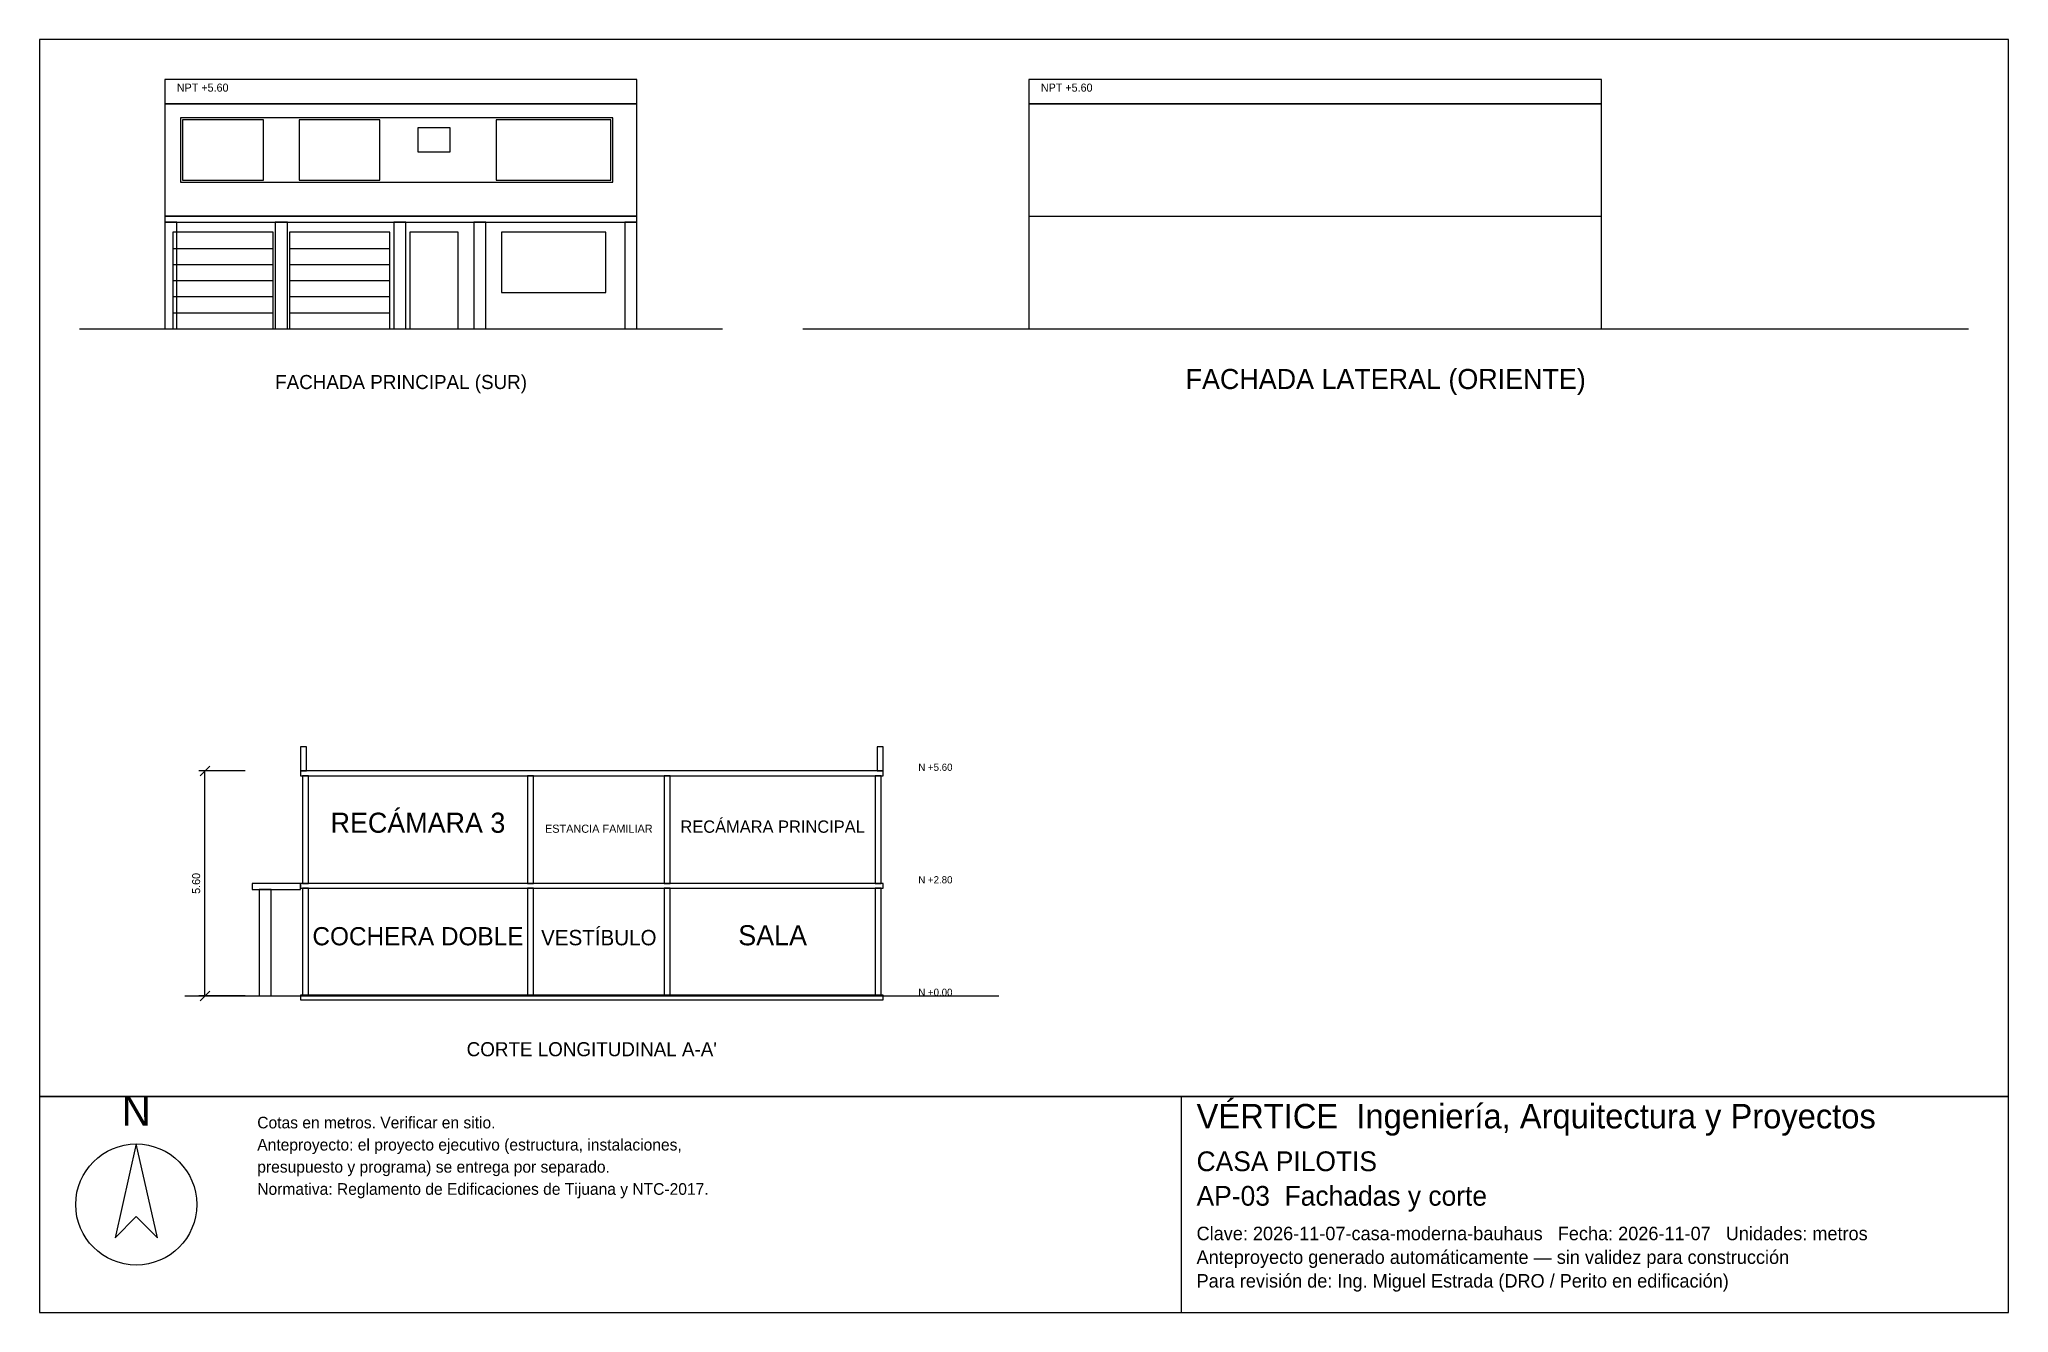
# Model space of a CAD drawing. Header units: metres. Extents: x -3 to 46, y -24.5 to 7.2.
import ezdxf
from ezdxf.enums import TextEntityAlignment as Align

# ---------------------------------------------------------------- set-up
doc = ezdxf.new("R2010")
doc.units = ezdxf.units.M
doc.header["$LTSCALE"] = 0.5
for name, color, linetype in [('A-CORTE', 7, 'CONTINUOUS'), ('A-FACHADA', 7, 'CONTINUOUS'), ('A-FACHADA-VIDRIO', 4, 'CONTINUOUS'), ('A-TEXTO', 3, 'CONTINUOUS'), ('COTAS', 8, 'CONTINUOUS'), ('LAMINA', 9, 'CONTINUOUS')]:
    doc.layers.add(name, color=color, linetype=linetype)
doc.styles.get("Standard").update_dxf_attribs({"font": 'txt', "width": 0.9})

msp = doc.modelspace()

# ---------------------------------------------------------------- linework, layer by layer
at = {"layer": 'A-CORTE'}
msp.add_line((0.62, -16.6), (20.87, -16.6), dxfattribs=at)
for points in [[(3.495, -11), (3.645, -11), (3.645, -10.4), (3.495, -10.4)], [(17.845, -11), (17.995, -11), (17.995, -10.4), (17.845, -10.4)], [(3.495, -11.12), (17.995, -11.12), (17.995, -11), (3.495, -11)], [(3.545, -13.8), (3.695, -13.8), (3.695, -11.12), (3.545, -11.12)], [(9.145, -13.8), (9.295, -13.8), (9.295, -11.12), (9.145, -11.12)], [(12.545, -13.8), (12.695, -13.8), (12.695, -11.12), (12.545, -11.12)], [(17.795, -13.8), (17.945, -13.8), (17.945, -11.12), (17.795, -11.12)], [(2.295, -13.95), (3.495, -13.95), (3.495, -13.8), (2.295, -13.8)], [(3.495, -13.92), (17.995, -13.92), (17.995, -13.8), (3.495, -13.8)], [(3.545, -16.6), (3.695, -16.6), (3.695, -13.92), (3.545, -13.92)], [(9.145, -16.6), (9.295, -16.6), (9.295, -13.92), (9.145, -13.92)], [(12.545, -16.6), (12.695, -16.6), (12.695, -13.92), (12.545, -13.92)], [(17.795, -16.6), (17.945, -16.6), (17.945, -13.92), (17.795, -13.92)], [(3.495, -16.7), (17.995, -16.7), (17.995, -16.58), (3.495, -16.58)]]:
    msp.add_lwpolyline(points, close=True, dxfattribs=at)
at = {"layer": 'A-FACHADA'}
for p, q in [((0.12, 2.8), (11.87, 2.8)), ((21.62, 2.8), (35.87, 2.8)), ((0.32, 2), (2.82, 2)), ((3.22, 2), (5.72, 2)), ((0.32, 1.6), (2.82, 1.6)), ((3.22, 1.6), (5.72, 1.6)), ((0.32, 1.2), (2.82, 1.2)), ((3.22, 1.2), (5.72, 1.2)), ((0.32, 0.8), (2.82, 0.8)), ((3.22, 0.8), (5.72, 0.8)), ((-2, 0), (14, 0)), ((0.12, 0), (11.87, 0)), ((0.32, 0.4), (2.82, 0.4)), ((3.22, 0.4), (5.72, 0.4)), ((16, 0), (45, 0)), ((21.62, 0), (35.87, 0))]:
    msp.add_line(p, q, dxfattribs=at)
for points in [[(0.12, 5.6), (11.87, 5.6), (11.87, 6.2), (0.12, 6.2)], [(21.62, 5.6), (35.87, 5.6), (35.87, 6.2), (21.62, 6.2)], [(0.12, 0), (11.87, 0), (11.87, 5.6), (0.12, 5.6)], [(21.62, 0), (35.87, 0), (35.87, 5.6), (21.62, 5.6)], [(0.515, 3.65), (11.272, 3.65), (11.272, 5.25), (0.515, 5.25)], [(0.12, 2.65), (11.87, 2.65), (11.87, 2.8), (0.12, 2.8)], [(0.12, 0), (0.42, 0), (0.42, 2.65), (0.12, 2.65)], [(2.87, 0), (3.17, 0), (3.17, 2.65), (2.87, 2.65)], [(5.82, 0), (6.12, 0), (6.12, 2.65), (5.82, 2.65)], [(7.809, 0), (8.109, 0), (8.109, 2.65), (7.809, 2.65)], [(11.57, 0), (11.87, 0), (11.87, 2.65), (11.57, 2.65)], [(0.32, 0), (2.82, 0), (2.82, 2.4), (0.32, 2.4)], [(3.22, 0), (5.72, 0), (5.72, 2.4), (3.22, 2.4)], [(6.22, 0), (7.42, 0), (7.42, 2.4), (6.22, 2.4)], [(2.47, -16.6), (2.77, -16.6), (2.77, -13.95), (2.47, -13.95)]]:
    msp.add_lwpolyline(points, close=True, dxfattribs=at)
at = {"layer": 'A-FACHADA-VIDRIO'}
for points in [[(0.565, 3.7), (2.575, 3.7), (2.575, 5.2), (0.565, 5.2)], [(3.465, 3.7), (5.475, 3.7), (5.475, 5.2), (3.465, 5.2)], [(6.42, 4.4), (7.22, 4.4), (7.22, 5), (6.42, 5)], [(8.368, 3.7), (11.222, 3.7), (11.222, 5.2), (8.368, 5.2)], [(8.498, 0.9), (11.092, 0.9), (11.092, 2.4), (8.498, 2.4)]]:
    msp.add_lwpolyline(points, close=True, dxfattribs=at)
at = {"layer": 'COTAS'}
for p, q in [((2.12, -11), (0.97, -11)), ((1, -11.12), (1.24, -10.88)), ((1.12, -16.6), (1.12, -11)), ((2.12, -16.6), (0.97, -16.6)), ((1, -16.72), (1.24, -16.48))]:
    msp.add_line(p, q, dxfattribs=at)
at = {"layer": 'LAMINA'}
msp.add_line((25.42, -24.4789), (25.42, -19.1), dxfattribs=at)
for points in [[(-3, -19.1), (46, -19.1), (46, 7.2), (-3, 7.2)], [(-3, -24.4789), (46, -24.4789), (46, -19.1), (-3, -19.1)], [(-0.5903, -20.2833), (-1.1174, -22.6178), (-0.5903, -22.0906), (-0.0631, -22.6178)]]:
    msp.add_lwpolyline(points, close=True, dxfattribs=at)
msp.add_circle((-0.5903, -21.7894), 1.5061, dxfattribs=at)

# ---------------------------------------------------------------- texts
at = {"layer": 'A-TEXTO'}
for s, height, p in [('FACHADA LATERAL (ORIENTE)', 0.5, (30.5, -1.5)), ('FACHADA PRINCIPAL (SUR)', 0.35, (6, -1.5)), ('RECÁMARA 3', 0.5, (6.42, -12.54)), ('RECÁMARA PRINCIPAL', 0.3056, (15.245, -12.54)), ('ESTANCIA FAMILIAR', 0.2026, (10.92, -12.54)), ('COCHERA DOBLE', 0.453, (6.42, -15.34)), ('VESTÍBULO', 0.3827, (10.92, -15.34)), ('SALA', 0.5, (15.245, -15.34)), ("CORTE LONGITUDINAL A-A'", 0.35, (10.745, -18.1))]:
    msp.add_text(s, height=height, dxfattribs=at).set_placement(p, align=Align.CENTER)
at = {"layer": 'COTAS'}
for s, height, p in [('NPT +5.60', 0.2, (0.42, 5.9)), ('NPT +5.60', 0.2, (21.92, 5.9)), ('N +5.60', 0.18, (18.87, -11)), ('N +2.80', 0.18, (18.87, -13.8)), ('N +0.00', 0.18, (18.87, -16.6))]:
    msp.add_text(s, height=height, dxfattribs=at).set_placement(p)
msp.add_text('5.60', height=0.2, rotation=90, dxfattribs=at).set_placement((1, -13.8), align=Align.CENTER)
at = {"layer": 'LAMINA'}
msp.add_text('N', height=0.753, dxfattribs=at).set_placement((-0.5903, -19.8315), align=Align.CENTER)
for s, height, p in [('Cotas en metros. Verificar en sitio.', 0.29, (2.4219, -19.8951)), ('VÉRTICE  Ingeniería, Arquitectura y Proyectos', 0.608, (25.7942, -19.8951)), ('Anteproyecto: el proyecto ejecutivo (estructura, instalaciones,', 0.29, (2.4219, -20.4461)), ('CASA PILOTIS', 0.4911, (25.7942, -20.9592)), ('presupuesto y programa) se entrega por separado.', 0.29, (2.4219, -20.9971)), ('Normativa: Reglamento de Edificaciones de Tijuana y NTC-2017.', 0.29, (2.4219, -21.5481)), ('AP-03  Fachadas y corte', 0.4911, (25.7942, -21.8187)), ('Clave: 2026-11-07-casa-moderna-bauhaus   Fecha: 2026-11-07   Unidades: metros', 0.3368, (25.7942, -22.6781)), ('Anteproyecto generado automáticamente — sin validez para construcción', 0.3368, (25.7942, -23.2675)), ('Para revisión de: Ing. Miguel Estrada (DRO / Perito en edificación)', 0.3368, (25.7942, -23.8568))]:
    msp.add_text(s, height=height, dxfattribs=at).set_placement(p)

doc.saveas('drawing.dxf')
